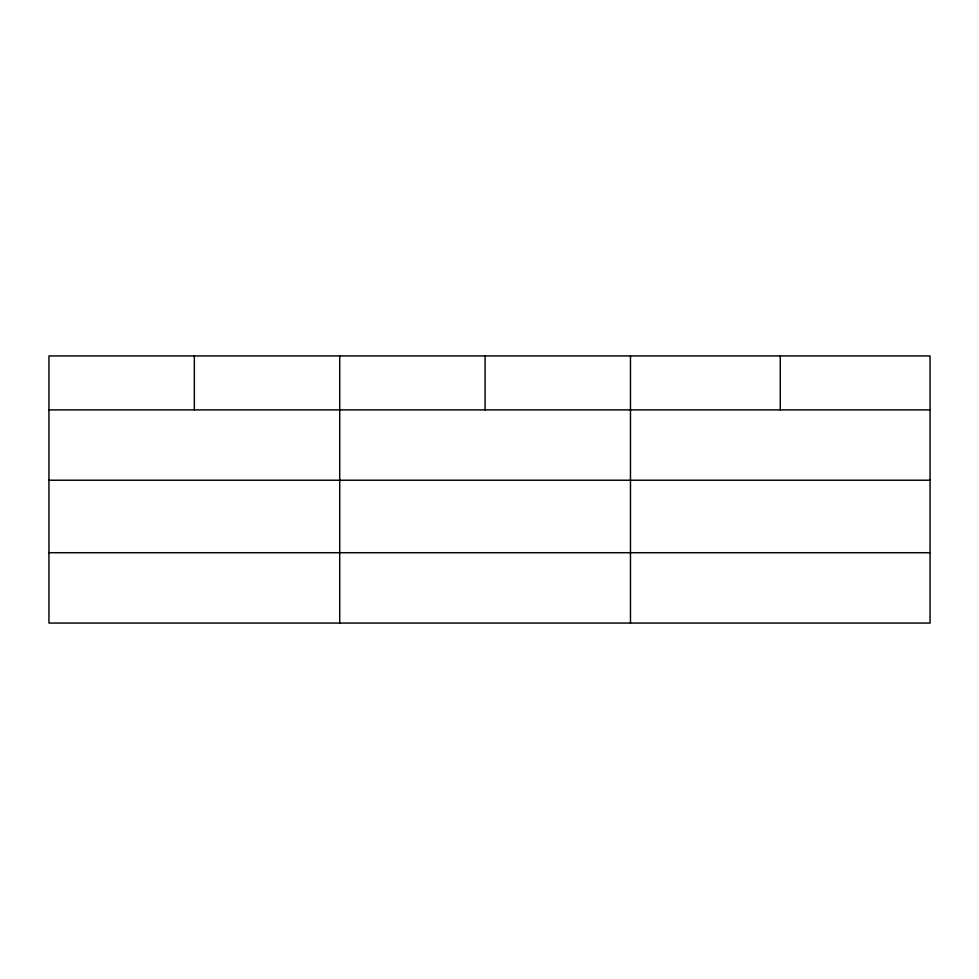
<?xml version="1.0" encoding="UTF-8"?>
<svg xmlns="http://www.w3.org/2000/svg" width="979" height="979" viewBox="0 0 979 979"><rect width="100%" height="100%" fill="white"/><g stroke="black" fill="none" stroke-linecap="round" stroke-linejoin="round"><path stroke-width="1.47" d="M930.05 480.224L930.05 355.94L48.95 355.94L48.95 623.06L930.05 623.06L930.05 480.224L48.95 480.224M48.95 409.883L930.05 409.883M48.95 552.707L930.05 552.707M780.263 355.94L780.263 409.883M630.476 355.94L630.476 623.06M485.094 355.94L485.094 409.883M339.713 355.94L339.713 623.06M194.332 355.94L194.332 409.883"/></g></svg>
